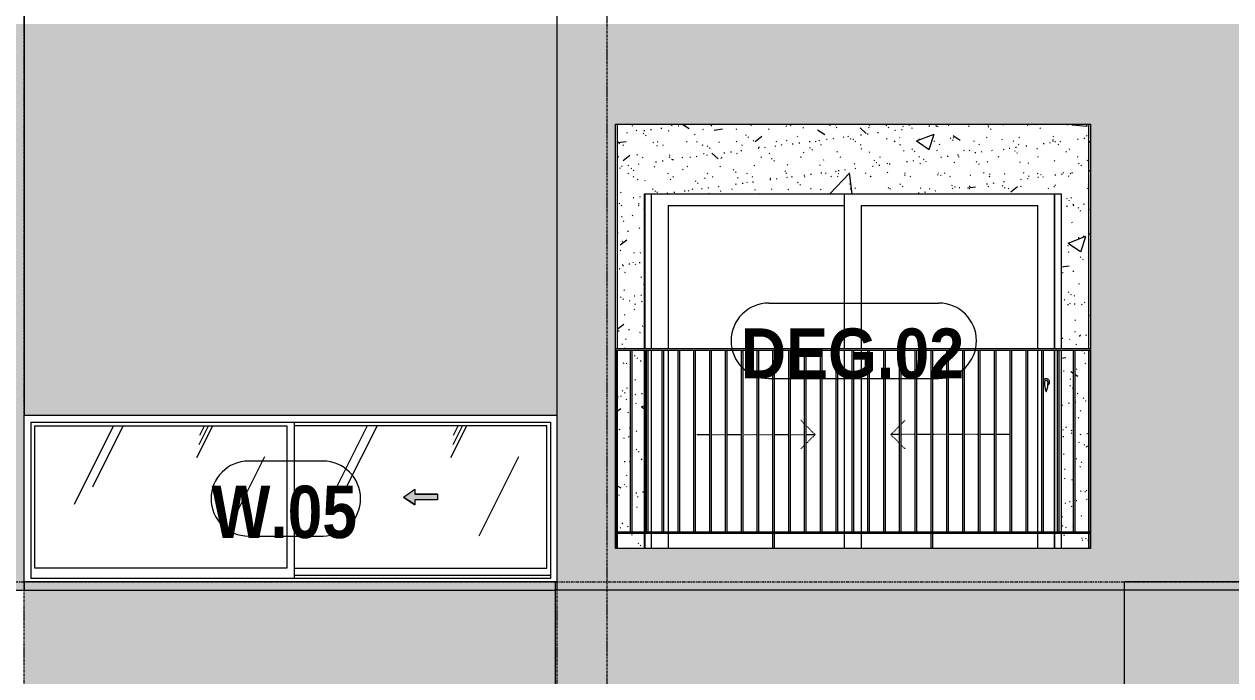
# Model space of a CAD drawing. Header units: millimetres. Extents: x 9199 to 175431, y -4466 to 35300.
# Drawn here: x 144101 to 151344, y 5035 to 8950 of the extents above; entities that cross this region are included whole.
import ezdxf

# ---------------------------------------------------------------- set-up
doc = ezdxf.new("R2010")
doc.units = ezdxf.units.MM
for name, pattern in [('1 NÉT CALL OUT', [6, 3, -3]), ('Centre', [31.75, 6.35, -4.7625, 15.875, -4.7625]), ('Dash', [6, 3, -3]), ('Grid Line', [22.225, 12.7, -3.175, 3.175, -3.175])]:
    doc.linetypes.add(name, pattern=pattern)
for name, color, linetype, lineweight in [('0-2', 250, 'Continuous', 5), ('A-DETL-GENF', 92, 'Continuous', 9), ('A-DETL-GENF-1', 92, '1 NÉT CALL OUT', 9), ('A-DOOR', 31, 'Continuous', 9), ('A-DOOR-FRAM', 31, 'Continuous', 9), ('A-DOOR-HDLN', 31, 'Dash', 18), ('A-DOOR-IDEN', 31, 'Continuous', 9), ('A-FLOR-HRAL', 11, 'Continuous', 9), ('A-FLOR-LEVL-2', 51, 'Centre', 9), ('A-GLAZ', 151, 'Continuous', 9), ('A-GLAZ-3', 7, '1 NÉT CALL OUT', 9), ('A-GLAZ-IDEN', 152, 'Continuous', 9), ('A-WALL', 113, 'Continuous', 9), ('A-WALL-PATT', 111, 'Continuous', 9), ('A-WALL-PATT-1', 9, 'Continuous', 9), ('A-WALL-PATT-2', 111, 'Continuous', 5), ('I-WALL', 2, 'Continuous', 9), ('I-WALL-1', 7, 'Continuous', 9), ('S-GRID-1', 1, 'Grid Line', 9)]:
    doc.layers.add(name, color=color, linetype=linetype, lineweight=lineweight)
doc.styles.add('Arial_B_1', font='arialbd.ttf', dxfattribs={"width": 0.85, "height": 315})
doc.styles.add('Arial_B_2', font='arialbd.ttf', dxfattribs={"width": 0.9, "height": 300})
pattern_1 = [(50, (-51555.6, 1200), (1093.104, -95.634), [114.3, -1257.3]), (355, (-51555.6, 1200), (-211.46, 1146.34), [91.44, -1005.84]), (100.451, (-51464.5, 1192), (881.656, 1050.7), [97.14, -1068.54]), (46.184, (-51555.6, 1504.8), (1626.475, -252.26), [171.45, -1885.95]), (96.636, (-51420, 1483.8), (1424.42, 1484.57), [145.71, -1602.81]), (351.184, (-51555.6, 1504.8), (1424.43, 1484.55), [137.16, -1508.76]), (21, (-51403.2, 1428.6), (909.686, -613.59), [114.3, -1257.3]), (326, (-51403.2, 1428.6), (370.81, 1105.13), [91.44, -1005.84]), (71.451, (-51327.4, 1377.5), (1280.503, 491.53), [97.14, -1068.54]), (37.5, (-51555.58, 1200), (18.531, 507.33), [50.292, -943.356, 50.292, -970.788, -1009.65]), (37.5, (-51555.58, 1200), (18.531, 507.33), [-2014.728, 50.292, -959.358]), (7.5, (-51555.6, 1200), (400.918, 601.084), [50.292, -531.876, 50.292, -920.496, -384.81]), (7.5, (-51555.6, 1200), (400.918, 601.084), [-1552.956, 50.292, -334.518]), (327.5, (-51895.43, 1200), (813.545, -34.374), [50.292, -330.708, 50.292, -1138.428, -1577.34]), (327.5, (-51895.43, 1200), (813.545, -34.374), [-1569.72, 50.292, -1527.048]), (317.5, (-52047.8, 1200), (888.775, 152.56), [50.292, -445.008, 50.292, -739.14, -1120.14]), (317.5, (-52047.8, 1200), (888.775, 152.56), [-1284.73, 50.29, -1069.85])]
pattern_2 = [(37.5, (-51555.58, 1200), (-4.79953, 146.8239), [5.029, -110.795, 5.029, -124.511, -123.825]), (37.5, (-51555.58, 1200), (-4.79953, 146.8239), [-245.364, 5.029, -118.796]), (7.5, (-51555.58, 1200), (134.8574, 215.0472), [5.029, -57.455, 5.029, -99.365, -40.005]), (7.5, (-51555.58, 1200), (134.8574, 215.0472), [-166.878, 5.029, -34.976]), (327.5, (-51649.3, 1200), (237.29776, 0.4316), [5.029, -33.071, 5.029, -132.131, -179.07]), (327.5, (-51649.3, 1200), (237.29776, 0.4316), [-175.26, 5.029, -174.041]), (317.5, (-51649.3, 1200), (229.067, 66.8792), [5.029, -14.021, 5.029, -84.887, -102.87]), (317.5, (-51649.3, 1200), (229.067, 66.8792), [-108.966, 5.029, -97.841])]
pattern_3 = [(63.435, (-49765.3, 1304.34), (-0.001, 1524), [532.46, -2875.3]), (63.435, (-51289.3, 1304.34), (-0.001, 1524), [532.46, -2875.3]), (63.435, (-49035.8, 1598.8), (-0.001, 1524), [532.46, -2875.3]), (63.435, (-50559.8, 1598.8), (-0.001, 1524), [532.46, -2875.3]), (63.435, (-49146.2, 1494.84), (-0.001, 1524), [532.46, -2875.3]), (63.435, (-50670.2, 1494.84), (-0.001, 1524), [532.46, -2875.3]), (63.435, (-49258.75, 2090.1), (-0.001, 1524), [258.8, -3148.97]), (63.435, (-50782.75, 2090.1), (-0.001, 1524), [258.8, -3148.97]), (63.435, (-49332.36, 1997.95), (-0.001, 1524), [532.46, -2875.3]), (63.435, (-50856.36, 1997.95), (-0.001, 1524), [532.46, -2875.3]), (63.435, (-49319.4, 2064.1), (-0.001, 1524), [532.46, -2875.3]), (63.435, (-50843.4, 2064.1), (-0.001, 1524), [532.46, -2875.3]), (63.435, (-49934.2, 1773.94), (-0.001, 1524), [532.46, -2875.3]), (63.435, (-51458.2, 1773.94), (-0.001, 1524), [532.46, -2875.3]), (63.435, (-49921.24, 1851.9), (-0.001, 1524), [532.46, -2875.3]), (63.435, (-51445.24, 1851.9), (-0.001, 1524), [532.46, -2875.3]), (63.435, (-49917.74, 1908.1), (-0.001, 1524), [532.46, -2875.3]), (63.435, (-51441.74, 1908.1), (-0.001, 1524), [532.46, -2875.3])]

# ---------------------------------------------------------------- blocks, each defined once
blk = doc.blocks.new('NCV_TKTC_TANG 2_rvt-2-TKCS_MẶT ĐỨNG HƯỚNG TÂY')
at = {"layer": 'A-WALL-PATT-1'}
h = blk.add_hatch(dxfattribs=at)
h.set_pattern_fill('FP_19', color=256, style=0, pattern_type=2)
h.set_pattern_definition(pattern_1)
h.paths.add_polyline_path([(-30813.1, 5800), (-30646.9, 5800), (-30646.9, 5890), (-30813.1, 5890)])
h.paths.add_polyline_path([(-33313.1, 5800), (-33313.1, 5890), (-33476.9, 5890), (-33476.9, 5800)])
h.paths.add_polyline_path([(-30661.9, 5900), (-30646.9, 5900), (-30646.9, 6990), (-30728.9, 6990), (-30728.9, 5900), (-30665.2, 5900)])
h.paths.add_polyline_path([(-33387, 5900), (-33313.1, 5900), (-33313.1, 6990), (-33387, 6990), (-33387, 6716.4)])
h.paths.add_polyline_path([(-33397, 5900), (-33397, 6990), (-33476.9, 6990), (-33476.9, 5900)])
h.paths.add_polyline_path([(-30813.1, 5900), (-30738.9, 5900), (-30738.9, 6990), (-30813.1, 6990), (-30813.1, 6014.3)])
h.paths.add_polyline_path([(-33445.2, 7000), (-33313.1, 7000), (-33313.1, 7930), (-30813.1, 7930), (-30813.1, 7000), (-30646.9, 7000), (-30646.9, 8350), (-33476.9, 8350), (-33476.9, 7000)])
h = blk.add_hatch(dxfattribs=at)
h.set_pattern_fill('FP_20', color=256, style=0, pattern_type=2)
h.set_pattern_definition(pattern_2)
h.paths.add_polyline_path([(-30813.1, 5800), (-30646.9, 5800), (-30646.9, 5890), (-30813.1, 5890)])
h.paths.add_polyline_path([(-33313.1, 5800), (-33313.1, 5890), (-33476.9, 5890), (-33476.9, 5800)])
h.paths.add_polyline_path([(-30661.9, 5900), (-30646.9, 5900), (-30646.9, 6990), (-30728.9, 6990), (-30728.9, 5900), (-30665.2, 5900)])
h.paths.add_polyline_path([(-33387, 5900), (-33313.1, 5900), (-33313.1, 6990), (-33387, 6990), (-33387, 6716.4)])
h.paths.add_polyline_path([(-33397, 5900), (-33397, 6990), (-33476.9, 6990), (-33476.9, 5900)])
h.paths.add_polyline_path([(-30813.1, 5900), (-30738.9, 5900), (-30738.9, 6990), (-30813.1, 6990), (-30813.1, 6014.3)])
h.paths.add_polyline_path([(-33445.2, 7000), (-33313.1, 7000), (-33313.1, 7930), (-30813.1, 7930), (-30813.1, 7000), (-30646.9, 7000), (-30646.9, 8350), (-33476.9, 8350), (-33476.9, 7000)])
h = blk.add_hatch(dxfattribs=at)
h.set_pattern_fill('FP_19', color=256, style=0, pattern_type=2)
h.set_pattern_definition(pattern_1)
h.paths.add_polyline_path([(-30646.9, 5800), (-30644, 5800), (-30644, 5890), (-30646.9, 5890), (-30646.9, 5811.7)])
h.paths.add_polyline_path([(-30646.4, 5900), (-30644, 5900), (-30644, 6990), (-30646.9, 6990), (-30646.9, 5900)])
h.paths.add_polyline_path([(-30637.4, 6990), (-30638.4, 8350), (-30646.9, 8350), (-30646.9, 7000), (-30639, 7000), (-30639, 6990)])
h = blk.add_hatch(dxfattribs=at)
h.set_pattern_fill('FP_20', color=256, style=0, pattern_type=2)
h.set_pattern_definition(pattern_2)
h.paths.add_polyline_path([(-30646.9, 5800), (-30644, 5800), (-30644, 5890), (-30646.9, 5890), (-30646.9, 5811.7)])
h.paths.add_polyline_path([(-30646.4, 5900), (-30644, 5900), (-30644, 6990), (-30646.9, 6990), (-30646.9, 5900)])
h.paths.add_polyline_path([(-30637.4, 6990), (-30638.4, 8350), (-30646.9, 8350), (-30646.9, 7000), (-30639, 7000), (-30639, 6990)])
at = {"layer": 'I-WALL-1'}
for p, q in [((-33476.9, 8350), (-33476.9, 7000)), ((-30646.9, 7000), (-30646.9, 8350)), ((-33313.1, 7000), (-33313.1, 7930)), ((-33313.1, 7930), (-30813.1, 7930)), ((-30813.1, 7930), (-30813.1, 7000)), ((-33476.9, 6990), (-33476.9, 5900)), ((-33313.1, 5900), (-33313.1, 6990)), ((-30813.1, 6990), (-30813.1, 5900)), ((-30646.9, 5900), (-30646.9, 6990)), ((-33476.9, 5890), (-33476.9, 5800)), ((-33313.1, 5800), (-33313.1, 5890)), ((-30813.1, 5890), (-30813.1, 5800)), ((-30646.9, 5800), (-30646.9, 5890))]:
    blk.add_line(p, q, dxfattribs=at)
blk = doc.blocks.new('Railing - 10mm-1251313-TKCS_MẶT ĐỨNG HƯỚNG TÂY')
at = {"layer": 'A-FLOR-HRAL'}
for p, q in [((-70214.4, 2500), (-70214.4, 3590)), ((-70204.4, 2500), (-70204.4, 3590))]:
    blk.add_line(p, q, dxfattribs=at)
blk = doc.blocks.new('Railing - 50 x 10mm-V205-TKCS_MẶT ĐỨNG HƯỚNG TÂY')
at = {"layer": 'A-FLOR-HRAL'}
for p, q in [((-71091.4, 5800), (-71091.4, 6990)), ((-71081.4, 6990), (-71091.4, 6990)), ((-71081.4, 5800), (-71081.4, 6990))]:
    blk.add_line(p, q, dxfattribs=at)
blk = doc.blocks.new('Railing - 50 x 10mm-V210-TKCS_MẶT ĐỨNG HƯỚNG TÂY')
at = {"layer": 'A-FLOR-HRAL'}
for p in [(-30644, 5800), (-30637.4, 6990)]:
    blk.add_line(p, (-30644, 6990), dxfattribs=at)
blk = doc.blocks.new('Railing - 50 x 10mm-V211-TKCS_MẶT ĐỨNG HƯỚNG TÂY')
at = {"layer": 'A-FLOR-HRAL'}
for p, q in [((-33481.9, 6990), (-33486.9, 6990)), ((-33481.9, 5800), (-33481.9, 6990))]:
    blk.add_line(p, q, dxfattribs=at)
blk = doc.blocks.new('Railing - Railing-3231163-TKCS_MẶT ĐỨNG HƯỚNG TÂY')
at = {"layer": 'A-FLOR-HRAL'}
for p, q in [((-33486.9, 5900), (-30639, 5900)), ((-30639, 5890), (-33486.9, 5890)), ((-30639, 5900), (-30639, 5890))]:
    blk.add_line(p, q, dxfattribs=at)
for name, p in [('Railing - 50 x 10mm-V211-TKCS_MẶT ĐỨNG HƯỚNG TÂY', (0, 0)), ('Railing - 10mm-1251313-TKCS_MẶT ĐỨNG HƯỚNG TÂY', (36817.4, 3400)), ('Railing - 10mm-1251313-TKCS_MẶT ĐỨNG HƯỚNG TÂY', (36912.3, 3400)), ('Railing - 10mm-1251313-TKCS_MẶT ĐỨNG HƯỚNG TÂY', (37007.2, 3400)), ('Railing - 10mm-1251313-TKCS_MẶT ĐỨNG HƯỚNG TÂY', (37102.2, 3400)), ('Railing - 10mm-1251313-TKCS_MẶT ĐỨNG HƯỚNG TÂY', (37197.1, 3400)), ('Railing - 10mm-1251313-TKCS_MẶT ĐỨNG HƯỚNG TÂY', (37292, 3400)), ('Railing - 10mm-1251313-TKCS_MẶT ĐỨNG HƯỚNG TÂY', (37387, 3400)), ('Railing - 10mm-1251313-TKCS_MẶT ĐỨNG HƯỚNG TÂY', (37481.9, 3400)), ('Railing - 10mm-1251313-TKCS_MẶT ĐỨNG HƯỚNG TÂY', (37576.8, 3400)), ('Railing - 50 x 10mm-V205-TKCS_MẶT ĐỨNG HƯỚNG TÂY', (38548.8, 0)), ('Railing - 10mm-1251313-TKCS_MẶT ĐỨNG HƯỚNG TÂY', (37766.7, 3400)), ('Railing - 10mm-1251313-TKCS_MẶT ĐỨNG HƯỚNG TÂY', (37861.6, 3400)), ('Railing - 10mm-1251313-TKCS_MẶT ĐỨNG HƯỚNG TÂY', (37956.6, 3400)), ('Railing - 10mm-1251313-TKCS_MẶT ĐỨNG HƯỚNG TÂY', (38051.5, 3400)), ('Railing - 10mm-1251313-TKCS_MẶT ĐỨNG HƯỚNG TÂY', (38146.4, 3400)), ('Railing - 10mm-1251313-TKCS_MẶT ĐỨNG HƯỚNG TÂY', (38241.4, 3400)), ('Railing - 10mm-1251313-TKCS_MẶT ĐỨNG HƯỚNG TÂY', (38336.3, 3400)), ('Railing - 10mm-1251313-TKCS_MẶT ĐỨNG HƯỚNG TÂY', (38431.2, 3400)), ('Railing - 10mm-1251313-TKCS_MẶT ĐỨNG HƯỚNG TÂY', (38526.1, 3400)), ('Railing - 50 x 10mm-V205-TKCS_MẶT ĐỨNG HƯỚNG TÂY', (39498.1, 0)), ('Railing - 10mm-1251313-TKCS_MẶT ĐỨNG HƯỚNG TÂY', (38716, 3400)), ('Railing - 10mm-1251313-TKCS_MẶT ĐỨNG HƯỚNG TÂY', (38810.9, 3400)), ('Railing - 10mm-1251313-TKCS_MẶT ĐỨNG HƯỚNG TÂY', (38905.9, 3400)), ('Railing - 10mm-1251313-TKCS_MẶT ĐỨNG HƯỚNG TÂY', (39000.8, 3400)), ('Railing - 10mm-1251313-TKCS_MẶT ĐỨNG HƯỚNG TÂY', (39095.7, 3400)), ('Railing - 10mm-1251313-TKCS_MẶT ĐỨNG HƯỚNG TÂY', (39190.7, 3400)), ('Railing - 10mm-1251313-TKCS_MẶT ĐỨNG HƯỚNG TÂY', (39285.6, 3400)), ('Railing - 10mm-1251313-TKCS_MẶT ĐỨNG HƯỚNG TÂY', (39380.5, 3400)), ('Railing - 10mm-1251313-TKCS_MẶT ĐỨNG HƯỚNG TÂY', (39475.5, 3400)), ('Railing - 50 x 10mm-V210-TKCS_MẶT ĐỨNG HƯỚNG TÂY', (0, 0))]:
    blk.add_blockref(name, p)
blk = doc.blocks.new('Top Rail Type - Top Rail_Internal_-3231166-TKCS_MẶT ĐỨNG HƯỚNG TÂY')
at = {"layer": 'A-FLOR-HRAL'}
for p, q in [((-30639, 7000), (-33486.9, 7000)), ((-30639, 6990), (-33486.9, 6990)), ((-30639, 7000), (-30639, 6990))]:
    blk.add_line(p, q, dxfattribs=at)
blk = doc.blocks.new('DEG_02-DEG_03 - DEG_02-2500x2400mm-CỬA ĐI 02 CÁNH TRƯỢT-V217-TKCS_MẶT ĐỨNG HƯỚNG TÂY')
at = {"layer": 'A-DOOR'}
for p, q in [((-32112.4, 7000), (-32112.4, 7930)), ((-30852.4, 7930), (-30852.4, 7000)), ((-33172.4, 7860), (-33172.4, 7000)), ((-33172.4, 7860), (-32112.4, 7860)), ((-32012.4, 7860), (-32012.4, 7000)), ((-32012.4, 7860), (-30952.4, 7860)), ((-30952.4, 7000), (-30952.4, 7860)), ((-33172.4, 6990), (-33172.4, 5900)), ((-32112.4, 5900), (-32112.4, 6990)), ((-32012.4, 6990), (-32012.4, 5900)), ((-30952.4, 5900), (-30952.4, 6990)), ((-30852.4, 6990), (-30852.4, 5900)), ((-33172.4, 5890), (-33172.4, 5800)), ((-32112.4, 5800), (-32112.4, 5890)), ((-32012.4, 5890), (-32012.4, 5800)), ((-30952.4, 5800), (-30952.4, 5890)), ((-30852.4, 5890), (-30852.4, 5800))]:
    blk.add_line(p, q, dxfattribs=at)
at = {"layer": 'A-DOOR', "flags": 128}
blk.add_lwpolyline([(-30900.9, 6808.7), (-30900.9, 6808.7), (-30900.9, 6808.7), (-30900.9, 6808.7), (-30900.9, 6808.7), (-30900.9, 6808.7), (-30900.9, 6808.7), (-30900.9, 6808.7), (-30901, 6808.7), (-30901, 6808.7), (-30901, 6808.7), (-30901, 6808.7), (-30901.1, 6808.7), (-30901.1, 6808.7), (-30901.1, 6808.7), (-30901.2, 6808.7), (-30901.2, 6808.7), (-30901.2, 6808.7), (-30901.3, 6808.7), (-30901.3, 6808.7), (-30901.4, 6808.7), (-30901.4, 6808.7), (-30901.5, 6808.7), (-30901.5, 6808.7), (-30901.6, 6808.7), (-30901.6, 6808.7), (-30901.7, 6808.7), (-30901.7, 6808.7), (-30901.8, 6808.7), (-30901.8, 6808.7), (-30901.9, 6808.7), (-30901.9, 6808.7), (-30902, 6808.7), (-30902, 6808.7), (-30902.1, 6808.7), (-30902.2, 6808.7), (-30902.2, 6808.7), (-30902.3, 6808.7), (-30902.3, 6808.7), (-30902.4, 6808.7), (-30902.5, 6808.7), (-30902.5, 6808.7), (-30902.6, 6808.7), (-30902.6, 6808.7), (-30902.7, 6808.7), (-30902.8, 6808.7), (-30902.8, 6808.7), (-30902.9, 6808.7), (-30902.9, 6808.7), (-30903, 6808.7), (-30903, 6808.7), (-30903.1, 6808.7), (-30903.1, 6808.7), (-30903.2, 6808.7), (-30903.2, 6808.7), (-30903.3, 6808.7), (-30903.3, 6808.7), (-30903.4, 6808.7), (-30903.4, 6808.7), (-30903.5, 6808.7), (-30903.5, 6808.7), (-30903.5, 6808.7), (-30903.6, 6808.7), (-30903.6, 6808.7), (-30903.6, 6808.7), (-30903.7, 6808.7), (-30903.7, 6808.7), (-30903.7, 6808.7), (-30903.8, 6808.7), (-30903.8, 6808.7), (-30903.8, 6808.7), (-30903.8, 6808.7), (-30903.8, 6808.7), (-30903.8, 6808.7), (-30903.8, 6808.7), (-30903.9, 6808.7), (-30903.9, 6808.7)], dxfattribs=at)
at = {"layer": 'A-DOOR'}
for centre, radius, start, end in [((-30902.4, 6800), 20, 0, 145.75206), ((-30903.9, 6799.2), 9.45, 90, 180), ((-30900.9, 6799.2), 9.45, 0, 90), ((-30902.4, 6800), 20, 214.24794, 240), ((-30748.6, 6799.2), 164.8, 180, 199.13397), ((-30902, 6746), 2.34, 199.13397, 261.03098), ((-30902.7, 6746), 2.34, 278.96902, 340.86603), ((-31056.2, 6799.2), 164.8, 340.86603, 0), ((-30902.4, 6800), 20, 300, 0)]:
    blk.add_arc(centre, radius, start, end, dxfattribs=at)
at = {"layer": 'A-DOOR-FRAM'}
for p, q in [((-33312.4, 7930.2), (-33312.4, 7000)), ((-33272.4, 7000), (-33272.4, 7930)), ((-30852.4, 7000), (-30852.4, 7930)), ((-33312.4, 6990), (-33312.4, 5900)), ((-33272.4, 5900), (-33272.4, 6990)), ((-30852.4, 5900), (-30852.4, 6990)), ((-33312.4, 5890), (-33312.4, 5800)), ((-33272.4, 5800), (-33272.4, 5890)), ((-30852.4, 5800), (-30852.4, 5890))]:
    blk.add_line(p, q, dxfattribs=at)
at = {"layer": 'A-DOOR-HDLN'}
for p, q in [((-32352.8, 6547.4), (-32374.5, 6569.1)), ((-32289.6, 6484.2), (-32342.8, 6537.4)), ((-31835.1, 6484.2), (-31783.2, 6536.2)), ((-31773.2, 6546.2), (-31750.3, 6569.1)), ((-32999.6, 6484.2), (-32922.3, 6484.2)), ((-32912.3, 6484.2), (-32827.4, 6484.2)), ((-32817.4, 6484.2), (-32732.5, 6484.2)), ((-32722.5, 6484.2), (-32637.6, 6484.2)), ((-32627.6, 6484.2), (-32542.6, 6484.2)), ((-32532.6, 6484.2), (-32447.7, 6484.2)), ((-32437.7, 6484.2), (-32352.8, 6484.2)), ((-32289.6, 6484.2), (-32342.8, 6431.1)), ((-32342.8, 6484.2), (-32289.6, 6484.2)), ((-31835.1, 6484.2), (-31783.2, 6432.3)), ((-31783.2, 6484.2), (-31835.1, 6484.2)), ((-31688.2, 6484.2), (-31773.2, 6484.2)), ((-31593.3, 6484.2), (-31678.2, 6484.2)), ((-31498.4, 6484.2), (-31583.3, 6484.2)), ((-31403.4, 6484.2), (-31488.4, 6484.2)), ((-31308.5, 6484.2), (-31393.4, 6484.2)), ((-31213.6, 6484.2), (-31298.5, 6484.2)), ((-31125.1, 6484.2), (-31203.6, 6484.2)), ((-32352.8, 6421.1), (-32374.5, 6399.4)), ((-31773.2, 6422.3), (-31750.3, 6399.4))]:
    blk.add_line(p, q, dxfattribs=at)
blk = doc.blocks.new('1_FAMILY RVT - W01-WxH 1000x3200-V235-TKCS_MẶT ĐỨNG HƯỚNG TÂY')
at = {"layer": 'A-DETL-GENF-1'}
blk.add_hatch(color=256, dxfattribs=at).paths.add_polyline_path([(-34691.9, 6062.1), (-34691.9, 6092.6), (-34556.4, 6092.6), (-34556.4, 6126.5), (-34691.9, 6126.5), (-34691.9, 6157), (-34759.6, 6109.5)])
at = {"layer": 'A-GLAZ'}
h = blk.add_hatch(dxfattribs=at)
h.set_pattern_fill('FP_18', color=256, style=0, pattern_type=2)
h.set_pattern_definition(pattern_3)
h.paths.add_polyline_path([(-35459.6, 5682.5), (-35459.6, 6536.5), (-36973.9, 6536.5), (-36973.9, 5682.5), (-36119.9, 5682.5)])
h = blk.add_hatch(dxfattribs=at)
h.set_pattern_fill('FP_18', color=256, style=0, pattern_type=2)
h.set_pattern_definition(pattern_3)
h.paths.add_polyline_path([(-33900.9, 5682.5), (-33900.9, 6536.5), (-35415.1, 6535.2), (-35415.1, 5682.5), (-34200.2, 5682.5)])
h.paths.add_polyline_path([(-34691.9, 6062.1), (-34759.6, 6109.5), (-34691.9, 6157), (-34691.9, 6126.5), (-34556.4, 6126.5), (-34556.4, 6092.6), (-34691.9, 6092.6)])
at = {"layer": 'A-DETL-GENF'}
for p, q in [((-34759.6, 6109.5), (-34691.9, 6157)), ((-34759.6, 6109.5), (-34691.9, 6157)), ((-34691.9, 6157), (-34691.9, 6126.5)), ((-34691.9, 6157), (-34691.9, 6126.5)), ((-34759.6, 6109.5), (-34691.9, 6062.1)), ((-34691.9, 6062.1), (-34759.6, 6109.5)), ((-34556.4, 6126.5), (-34691.9, 6126.5)), ((-34691.9, 6126.5), (-34556.4, 6126.5)), ((-34691.9, 6092.6), (-34691.9, 6062.1)), ((-34556.4, 6092.6), (-34691.9, 6092.6)), ((-34691.9, 6092.6), (-34691.9, 6062.1)), ((-34556.4, 6092.6), (-34691.9, 6092.6)), ((-34556.4, 6126.5), (-34556.4, 6092.6)), ((-34556.4, 6126.5), (-34556.4, 6092.6))]:
    blk.add_line(p, q, dxfattribs=at)
at = {"layer": 'A-GLAZ'}
for p, q in [((-33837.4, 6600), (-37037.4, 6600)), ((-37037.4, 5600), (-37037.4, 6600)), ((-33837.4, 5600), (-33837.4, 6600)), ((-36996.4, 6559.1), (-36996.4, 5619)), ((-36996.4, 6559.1), (-33878.3, 6559.1)), ((-36973.9, 6536.5), (-35459.6, 6536.5)), ((-36973.9, 5682.5), (-36973.9, 6536.5)), ((-35459.6, 6536.5), (-35459.6, 5682.5)), ((-35415.1, 5619), (-35415.1, 6559.1)), ((-33900.9, 6536.5), (-35415.1, 6536.5)), ((-33900.9, 5682.5), (-33900.9, 6536.5)), ((-33878.3, 6559.1), (-33878.3, 5619)), ((-35459.6, 5682.5), (-36973.9, 5682.5)), ((-35415.1, 5682.5), (-33900.9, 5682.5)), ((-33837.4, 5600), (-37037.4, 5600)), ((-33878.3, 5619), (-36996.4, 5619)), ((-33878.3, 5638.1), (-35415.1, 5638.1)), ((-33878.3, 5638.1), (-35415.1, 5638.1))]:
    blk.add_line(p, q, dxfattribs=at)
blk = doc.blocks.new('STN_Door Tag - STN_Door Tag-1788670-TKCS_MẶT ĐỨNG HƯỚNG TÂY')
at = {"layer": 'A-DOOR-IDEN'}
for p, q in [((-35037.4, 2034.3), (-34017.3, 2034.3)), ((-35037.4, 1581.5), (-34017.3, 1581.5))]:
    blk.add_line(p, q, dxfattribs=at)
for centre, start, end in [((-35037.4, 1807.9), 90, 270), ((-34017.3, 1807.9), 270, 90)]:
    blk.add_arc(centre, 226.4, start, end, dxfattribs=at)
blk = doc.blocks.new('SSA-WINDOW TAG - 10-2062020-TKCS_MẶT ĐỨNG HƯỚNG TÂY')
at = {"layer": 'A-GLAZ-IDEN'}
for p, q in [((-74740.8, 10925), (-75188.4, 10925)), ((-75188.4, 10475), (-74740.8, 10475))]:
    blk.add_line(p, q, dxfattribs=at)
for centre, start, end in [((-75188.4, 10700), 90, 270), ((-74740.8, 10700), 270, 90)]:
    blk.add_arc(centre, 225, start, end, dxfattribs=at)

msp = doc.modelspace()

# ---------------------------------------------------------------- hatches: boundary and pattern name
at = {"layer": 'A-WALL-PATT'}
h = msp.add_hatch(color=256, dxfattribs=at)
h.paths.add_polyline_path([(147996.2, 5550), (150705.8, 5550), (150705.8, 8950), (147301.2, 8950), (147301.2, 5550)])
h.paths.add_polyline_path([(147996.2, 5800), (147651.2, 5800), (147651.2, 8350), (150500.8, 8350), (150500.8, 5800), (149054.3, 5800)])
at = {"layer": 'A-WALL-PATT-2'}
h = msp.add_hatch(color=256, dxfattribs=at)
h.paths.add_polyline_path([(142705.3, 5550), (144101.2, 5550), (144101.2, 8950), (140695.8, 8950), (140695.8, 5550), (141647.1, 5550)])
h.paths.add_polyline_path([(142705.3, 5800), (140901.7, 5800), (140901.7, 8350), (143751.2, 8350), (143751.2, 5800)])
msp.add_hatch(color=256, dxfattribs=at).paths.add_polyline_path([(144141.7, 5550), (147301.2, 5550), (147301.2, 8950), (144101.2, 8950), (144101.2, 6600), (147300.8, 6600), (147300.8, 5600), (144101.2, 5600), (144101.2, 5550)])
h = msp.add_hatch(color=256, dxfattribs=at)
h.paths.add_polyline_path([(153801.2, 5550), (153801.2, 8950), (150705.8, 8950), (150705.8, 5550), (153287, 5550)])
h.paths.add_polyline_path([(151700.8, 6600), (151700.8, 8000), (153100.8, 8000), (153100.8, 6600), (151741.7, 6600)])
h = msp.add_hatch(color=256, dxfattribs=at)
h.paths.add_polyline_path([(144370.1, 2914), (144474.3, 2912.4), (144474.2, 2903.3), (144474, 2900.5), (144369.1, 2902.2), (144366, 2908.8), (144369.8, 2913.6)])
h.paths.add_polyline_path([(147032.3, 2901), (146928.1, 2902.6), (146928.2, 2911.7), (146928.4, 2914.5), (147033.3, 2912.8), (147036.8, 2906.7), (147032.6, 2901.4)])
h.paths.add_polyline_path([(144100.8, 2200), (144151.2, 2200), (144151.2, 2900), (144344.5, 2901), (144345.5, 2914), (144367.8, 2912.8), (144361.1, 2908.8), (144361, 2906), (144362, 2904.7), (144363.7, 2904.4), (144370.1, 2901), (145441.2, 2900), (145441.2, 2200), (145961.2, 2200), (145961.2, 2900), (147033.1, 2901.4), (147041.9, 2905.3), (147041.5, 2909), (147040.4, 2910.3), (147038.7, 2910.6), (147032.3, 2914), (147057.9, 2912.8), (147056.9, 2901), (147251.2, 2900), (147251.2, 2200), (147291.2, 2200), (147291.2, 3290), (144100.8, 3290), (144100.8, 2332.4)])
h.paths.add_polyline_path([(146712.7, 2900.5), (146712.5, 2900.5), (146711.8, 2914.5), (146698.8, 2915.5), (146698.8, 2918.5), (146736, 2918.5), (146736, 2915.5), (146728.3, 2914.5), (146728.1, 2909.9), (146727.6, 2908.2), (146728.1, 2907.5), (146728.8, 2905.7), (146726.7, 2900.5), (146713.6, 2900.5)])
h.paths.add_polyline_path([(144676.4, 2900.5), (144674.1, 2900.5), (144674.3, 2905.1), (144675.6, 2905.8), (144675.3, 2908.8), (144673.6, 2909.3), (144673.6, 2914.5), (144666.4, 2915.5), (144666.4, 2918.5), (144703.6, 2918.5), (144703.6, 2915.5), (144690.7, 2914.5), (144688.4, 2900.5), (144679.7, 2900.5)])
h.paths.add_polyline_path([(144491.7, 2902.3), (144474.5, 2903.3), (144474.5, 2911.7), (144474.8, 2912.7), (144491.8, 2911), (144491.9, 2903.3), (144491.8, 2902.3)])
h.paths.add_polyline_path([(146910.7, 2902.3), (146910.7, 2904), (146910.5, 2911.7), (146910.9, 2912.7), (146927.9, 2911.7), (146927.9, 2903.3), (146927.6, 2902.3), (146910.7, 2902.3)])
h.paths.add_polyline_path([(146909.4, 2902.5), (146743.6, 2905), (146744.6, 2908.3), (146742.3, 2911), (146744.6, 2911.5), (146910.3, 2911), (146910.2, 2903.5), (146909.7, 2902.7)])
h.paths.add_polyline_path([(144493, 2902.5), (144491.9, 2905), (144492.7, 2912.3), (144493, 2912.5), (144658.8, 2910), (144657.8, 2906.7), (144660.1, 2904), (144657.8, 2903.5), (144521, 2902.7)])
h.paths.add_polyline_path([(144667.8, 2903.5), (144660.9, 2904), (144660.9, 2911.5), (144668.1, 2911), (144670, 2907.5), (144667.8, 2903.5)])
h.paths.add_polyline_path([(146734.6, 2903.5), (146733.1, 2908.8), (146734.6, 2911.5), (146741.5, 2911), (146741.5, 2903.5)])
h.paths.add_polyline_path([(144660.1, 2915.5), (144660.9, 2918.5), (144665.2, 2918.5), (144665.2, 2915.5), (144660.9, 2915.5)])
h.paths.add_polyline_path([(146692.5, 2915.5), (146692.5, 2918.5), (146697.7, 2918.5), (146697.7, 2915.5)])
h.paths.add_polyline_path([(144640.4, 2915.5), (144640.4, 2918.5), (144659.7, 2918.5), (144658.1, 2915.5), (144657.8, 2915.5)])
h.paths.add_polyline_path([(146719.5, 2915.5), (146719.5, 2917.5), (146715.3, 2917.5), (146715.3, 2915.5)])
h.paths.add_polyline_path([(146744.6, 2915.5), (146742.8, 2915.5), (146744.3, 2918.5), (146762, 2918.5), (146762, 2915.5)])
h.paths.add_polyline_path([(144704.7, 2915.5), (144704.7, 2918.5), (144709.9, 2918.5), (144709.9, 2915.5)])
h.paths.add_polyline_path([(144710.3, 2915.5), (144710.3, 2918.5), (144729.6, 2918.5), (144729.6, 2915.5)])
h.paths.add_polyline_path([(144682.9, 2915.5), (144687.1, 2915.5), (144687.1, 2917.5), (144682.9, 2917.5)])
h.paths.add_polyline_path([(146742.4, 2915.5), (146737.2, 2915.5), (146737.2, 2918.5), (146742.4, 2918.5)])
h.paths.add_polyline_path([(146673.4, 2915.5), (146672.8, 2915.5), (146673.4, 2918.5), (146692.1, 2918.5), (146692.1, 2915.5)])
h.paths.add_polyline_path([(146938, 3300), (147291.2, 3300), (147291.2, 4690), (144100.8, 4690), (144100.8, 3300), (146408.9, 3300)])
h.paths.add_polyline_path([(147291.2, 4700), (147291.2, 5600), (144100.8, 5600), (144100.8, 4700), (146938, 4700)])
h = msp.add_hatch(color=256, dxfattribs=at)
h.paths.add_polyline_path([(152228.9, 2200), (153811.2, 2200), (153811.2, 3290), (153100.8, 3290), (153100.8, 3200), (151700.8, 3200), (151700.8, 3290), (150705.8, 3290), (150705.8, 2200), (151170.7, 2200)])
h.paths.add_polyline_path([(153811.2, 3300), (153811.2, 4690), (150705.8, 4690), (150705.8, 3300), (151700.8, 3300), (151700.8, 4600), (153100.8, 4600), (153100.8, 3300), (153287, 3300)])
h.paths.add_polyline_path([(150705.8, 4700), (153811.2, 4700), (153811.2, 4950), (153801.2, 4950), (153801.2, 5600), (150705.8, 5600)])
h = msp.add_hatch(color=256, dxfattribs=at)
h.paths.add_polyline_path([(147291.2, 2200), (150705.8, 2200), (150705.8, 3290), (150500.8, 3290), (150500.8, 2450), (147651.2, 2450), (147651.2, 3290), (147291.2, 3290), (147291.2, 2332.4)])
h.paths.add_polyline_path([(147467.1, 3300), (147651.2, 3300), (147651.2, 4690), (147291.2, 4690), (147291.2, 3300)])
h.paths.add_polyline_path([(150641.6, 3300), (150705.8, 3300), (150705.8, 4690), (150500.8, 4690), (150500.8, 3300)])
h.paths.add_polyline_path([(150705.8, 4700), (150705.8, 5550), (147291.2, 5550), (147291.2, 4700), (147651.2, 4700), (147651.2, 4950), (150500.8, 4950), (150500.8, 4700)])

# ---------------------------------------------------------------- linework, layer by layer
at = {"layer": 'A-FLOR-LEVL-2'}
msp.add_line((96540.4, 5600), (171939.1, 5600), dxfattribs=at)
at = {"layer": 'A-WALL'}
for p, q in [((147651.2, 5800), (147651.2, 8350)), ((147651.2, 8350), (150500.8, 8350)), ((150500.8, 8350), (150500.8, 5800)), ((150500.8, 5800), (147651.2, 5800)), ((147291.2, 2200), (147291.2, 5600)), ((153801.2, 5600), (150705.8, 5600)), ((150705.8, 2200), (150705.8, 5600)), ((137591.2, 5550), (144101.2, 5550)), ((153801.2, 5550), (147291.2, 5550))]:
    msp.add_line(p, q, dxfattribs=at)
at = {"layer": 'I-WALL'}
for p, q in [((147301.2, 5550), (147301.2, 12350)), ((144101.2, 9000.2), (144101.2, 6600)), ((144101.2, 5600.2), (144101.2, 5550)), ((144101.2, 5550), (147291.2, 5550))]:
    msp.add_line(p, q, dxfattribs=at)
at = {"layer": 'S-GRID-1'}
for p, q in [((144101.2, 634.2), (144101.2, 30542.5)), ((147301.2, 634.2), (147301.2, 30542.5)), ((147601.2, 2539.2), (147601.2, 30542.5))]:
    msp.add_line(p, q, dxfattribs=at)

# ---------------------------------------------------------------- block references
at = {"layer": '0-2'}
msp.add_blockref('NCV_TKTC_TANG 2_rvt-2-TKCS_MẶT ĐỨNG HƯỚNG TÂY', (181138.2, 0), dxfattribs=at)
at = {"layer": 'A-DOOR'}
msp.add_blockref('DEG_02-DEG_03 - DEG_02-2500x2400mm-CỬA ĐI 02 CÁNH TRƯỢT-V217-TKCS_MẶT ĐỨNG HƯỚNG TÂY', (181138.2, 0), dxfattribs=at)
at = {"layer": 'A-DOOR-IDEN'}
msp.add_blockref('STN_Door Tag - STN_Door Tag-1788670-TKCS_MẶT ĐỨNG HƯỚNG TÂY', (183607.7, 5239.9), dxfattribs=at)
at = {"layer": 'A-FLOR-HRAL'}
for name in ['Top Rail Type - Top Rail_Internal_-3231166-TKCS_MẶT ĐỨNG HƯỚNG TÂY', 'Railing - Railing-3231163-TKCS_MẶT ĐỨNG HƯỚNG TÂY']:
    msp.add_blockref(name, (181138.2, 0), dxfattribs=at)
at = {"layer": 'A-GLAZ-3'}
msp.add_blockref('1_FAMILY RVT - W01-WxH 1000x3200-V235-TKCS_MẶT ĐỨNG HƯỚNG TÂY', (181138.2, 0), dxfattribs=at)
at = {"layer": 'A-GLAZ-IDEN'}
msp.add_blockref('SSA-WINDOW TAG - 10-2062020-TKCS_MẶT ĐỨNG HƯỚNG TÂY', (220636.1, -4600), dxfattribs=at)

# ---------------------------------------------------------------- texts
at = {"layer": 'A-DOOR-IDEN', "insert": (149072.8, 6970), "char_height": 300, "width": 1375.65, "attachment_point": 5, "line_spacing_factor": 0.936439, "style": 'Arial_B_2'}
msp.add_mtext('\\pt6.75,13.5,20.25,27,33.75,40.5,47.25,54,60.75,67.5,74.25,81,87.75,94.5,101.25,108,114.75,121.5,128.25,135,141.75,148.5,155.25,162,168.75,175.5,182.25,189,195.75,202.5,209.25,216;DEG.02', dxfattribs=at)
at = {"layer": 'A-GLAZ-IDEN', "insert": (145662.2, 6018.1), "char_height": 315, "width": 902.7, "attachment_point": 5, "line_spacing_factor": 0.936439, "style": 'Arial_B_1'}
msp.add_mtext('\\pt6.3756,12.7512,19.12365,25.49925,31.87485,38.25045,44.62605,50.9985,57.3741,63.7497,70.1253,76.5009,82.8765,89.24895,95.62455,102.00015,108.37575,114.75135,121.1238,127.4994,133.875,140.2506,146.6262,152.99865,159.37425,165.74985,172.12545,178.50105,184.8735,191.2491,197.6247,204.0003;W.05', dxfattribs=at)

doc.saveas('drawing.dxf')
